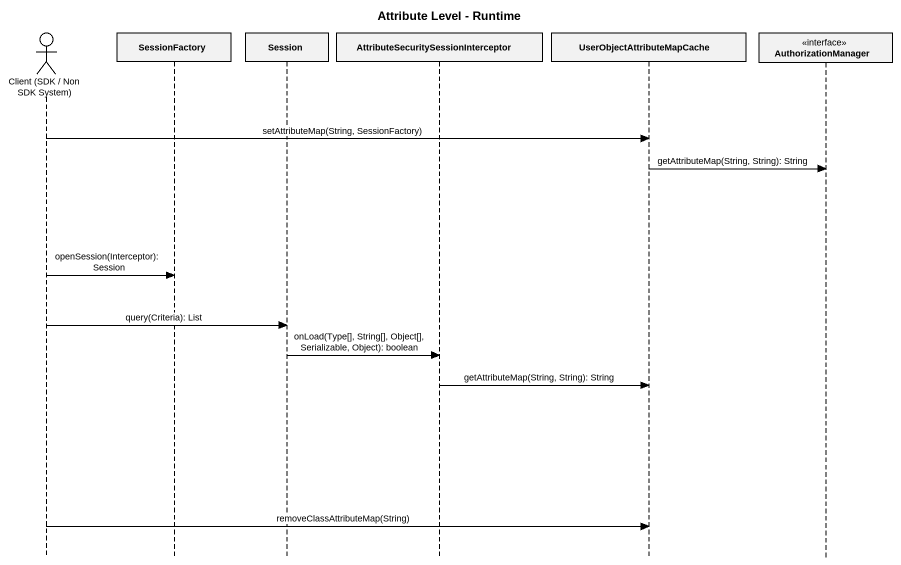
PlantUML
@startuml
title Attribute Level - Runtime
hide footbox
actor "Client (SDK / Non SDK System)" as Client_SDK_Non_SDK_System
participant SessionFactory
participant Session
participant "AttributeSecuritySessionInterceptor" as AttributeSecuritySessionInte
participant UserObjectAttributeMapCache
participant AuthorizationManager <<interface>>

Client_SDK_Non_SDK_System -> UserObjectAttributeMapCache : setAttributeMap(String, SessionFactory)
UserObjectAttributeMapCache -> AuthorizationManager : getAttributeMap(String, String): String
Client_SDK_Non_SDK_System -> SessionFactory : openSession(Interceptor): Session
Client_SDK_Non_SDK_System -> Session : query(Criteria): List
Session -> AttributeSecuritySessionInte : onLoad(Type[], String[], Object[], Serializable, Object): boolean
AttributeSecuritySessionInte -> UserObjectAttributeMapCache : getAttributeMap(String, String): String
Client_SDK_Non_SDK_System -> UserObjectAttributeMapCache : removeClassAttributeMap(String)
@enduml
